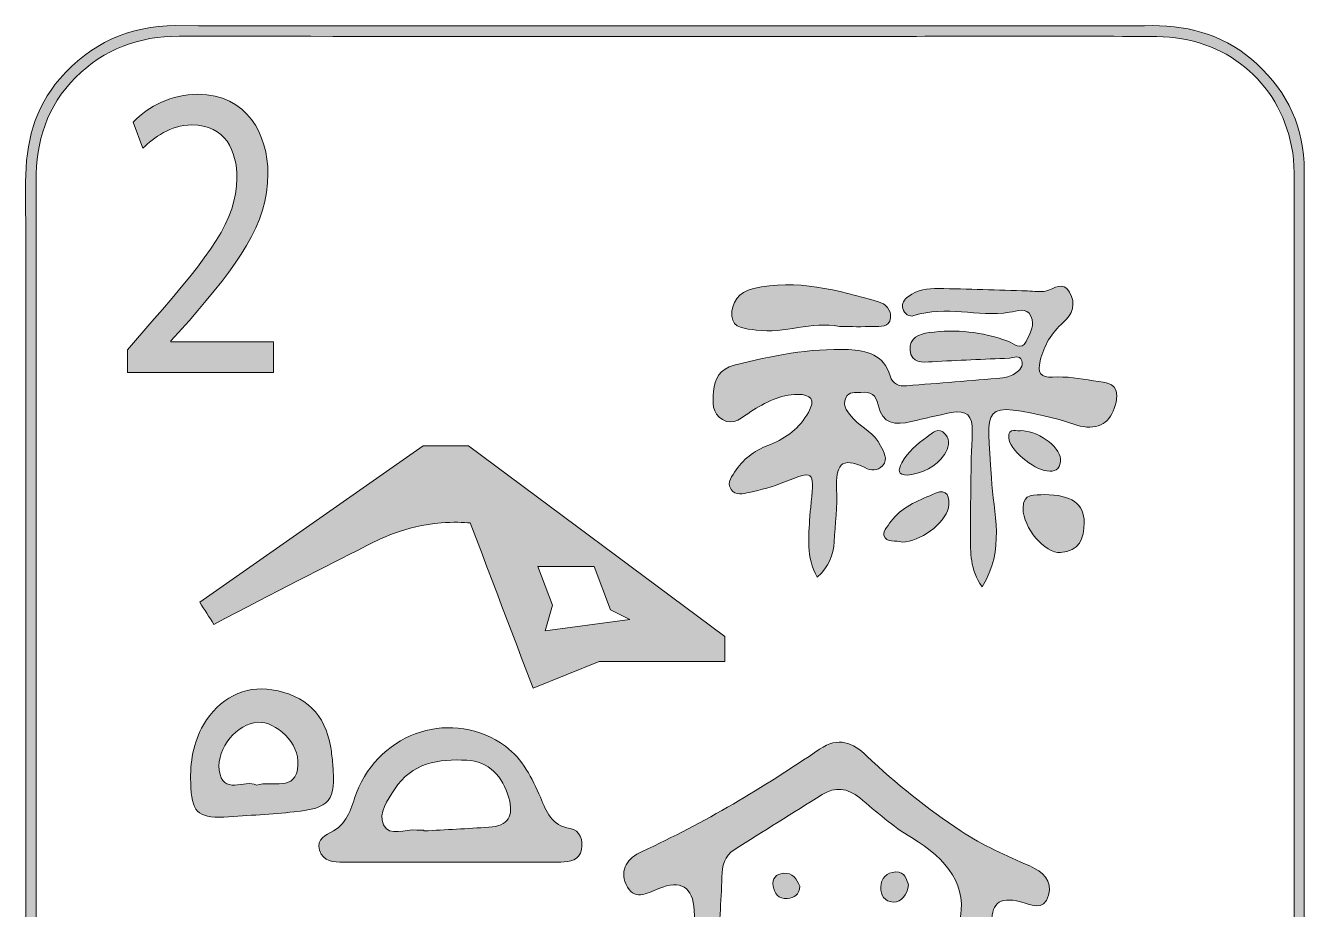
# Model space of a CAD drawing. Extents: x 587 to 898, y -3070 to -2635.
# Drawn here: x 587 to 897.9, y -2850 to -2635 of the extents above; entities that cross this region are included whole.
import ezdxf

# ---------------------------------------------------------------- set-up
doc = ezdxf.new("R2010")
doc.units = 0
doc.header["$MEASUREMENT"] = 0
doc.layers.add('Layer 1', color=7, linetype='Continuous', lineweight=0)

msp = doc.modelspace()

# ---------------------------------------------------------------- hatches: boundary and pattern name
at = {"layer": 'Layer 1', "true_color": 0x000000, "transparency": 33554687}
h = msp.add_hatch(color=18, dxfattribs=at)
h.dxf.hatch_style = 2
edge = h.paths.add_edge_path()
edge.add_spline(control_points=[(895.41, -2851.94), (895.41, -2851.94), (895.36, -2851.94), (895.36, -2851.94), (895.36, -2911.34), (895.36, -2970.74), (895.37, -3030.14), (895.37, -3035.15), (895.08, -3040.1), (893.31, -3044.87), (888.5, -3057.82), (876.08, -3066.27), (861.65, -3066.27), (784.38, -3066.26), (707.11, -3066.25), (629.85, -3066.23), (627.3, -3066.23), (624.75, -3066.3), (622.2, -3066.21), (604.01, -3065.56), (590.33, -3051.93), (589.61, -3033.77), (589.58, -3032.84), (589.59, -3031.91), (589.59, -3030.98), (589.59, -2911.6), (589.61, -2792.23), (589.55, -2672.85), (589.55, -2663.12), (592.17, -2654.58), (599.18, -2647.59), (606.14, -2640.65), (614.54, -2637.58), (624.31, -2637.58), (681.27, -2637.64), (738.24, -2637.61), (795.2, -2637.61), (817.48, -2637.61), (839.75, -2637.52), (862.02, -2637.65), (878.57, -2637.74), (891.67, -2648.55), (894.78, -2664.38), (895.61, -2668.62), (895.4, -2672.93), (895.4, -2677.22), (895.41, -2735.46), (895.41, -2793.7), (895.41, -2851.94)], knot_values=[0, 0, 0, 0, 1, 1, 1, 2, 2, 2, 3, 3, 3, 4, 4, 4, 5, 5, 5, 6, 6, 6, 7, 7, 7, 8, 8, 8, 9, 9, 9, 10, 10, 10, 11, 11, 11, 12, 12, 12, 13, 13, 13, 14, 14, 14, 15, 15, 15, 16, 16, 16, 16], degree=3, periodic=0)
edge = h.paths.add_edge_path()
edge.add_spline(control_points=[(897.84, -2903.79), (897.84, -2825.94), (897.86, -2748.09), (897.85, -2670.25), (897.85, -2659.94), (893.89, -2651.32), (886.35, -2644.33), (879.17, -2637.66), (870.53, -2634.99), (860.88, -2635.01), (840.81, -2635.04), (820.74, -2635.04), (800.67, -2635.04), (741.62, -2635.03), (682.56, -2635.02), (623.51, -2635.01), (612.17, -2635.01), (602.79, -2639.35), (595.36, -2647.91), (589.09, -2655.13), (587.01, -2663.64), (587.02, -2673.03), (587.1, -2732.55), (587.06, -2792.07), (587.06, -2851.58), (587.06, -2901.24), (587.05, -2950.89), (587.07, -3000.55), (587.07, -3012.26), (587.01, -3023.98), (587.24, -3035.69), (587.41, -3043.9), (590.77, -3050.94), (596.28, -3056.99), (604.35, -3065.84), (614.55, -3068.89), (626.3, -3068.87), (699.27, -3068.75), (772.25, -3068.84), (845.22, -3068.78), (853.21, -3068.76), (861.27, -3069.61), (869.19, -3068.14), (886.24, -3064.97), (897.84, -3050.51), (897.85, -3032.57), (897.89, -2989.64), (897.84, -2946.72), (897.84, -2903.79)], knot_values=[0, 0, 0, 0, 1, 1, 1, 2, 2, 2, 3, 3, 3, 4, 4, 4, 5, 5, 5, 6, 6, 6, 7, 7, 7, 8, 8, 8, 9, 9, 9, 10, 10, 10, 11, 11, 11, 12, 12, 12, 13, 13, 13, 14, 14, 14, 15, 15, 15, 16, 16, 16, 16], degree=3, periodic=0)
at = {"layer": 'Layer 1', "true_color": 0x1b2251, "transparency": 33554687}
h = msp.add_hatch(color=179, dxfattribs=at)
h.dxf.hatch_style = 2
edge = h.paths.add_edge_path()
edge.add_spline(control_points=[(622.3, -2711.9), (622.3, -2711.9), (622.3, -2711.7), (622.3, -2711.7), (622.3, -2711.7), (626.75, -2706.78), (626.75, -2706.78), (638.47, -2693.27), (645.92, -2683.34), (645.92, -2671.05), (645.92, -2661.53), (640.87, -2651.7), (628.89, -2651.7), (622.47, -2651.7), (617, -2654.57), (613.15, -2658.46), (613.15, -2658.46), (615.54, -2664.81), (615.54, -2664.81), (618.11, -2662.25), (622.3, -2659.17), (627.35, -2659.17), (635.65, -2659.17), (638.39, -2665.42), (638.39, -2672.18), (638.3, -2682.21), (631.89, -2690.81), (617.68, -2706.99), (617.68, -2706.99), (611.78, -2713.85), (611.78, -2713.85), (611.78, -2713.85), (611.78, -2719.38), (611.78, -2719.38), (611.78, -2719.38), (647.29, -2719.38), (647.29, -2719.38), (647.29, -2719.38), (647.29, -2711.9), (647.29, -2711.9), (647.29, -2711.9), (622.3, -2711.9), (622.3, -2711.9)], knot_values=[0, 0, 0, 0, 1, 1, 1, 2, 2, 2, 3, 3, 3, 4, 4, 4, 5, 5, 5, 6, 6, 6, 7, 7, 7, 8, 8, 8, 9, 9, 9, 10, 10, 10, 11, 11, 11, 12, 12, 12, 13, 13, 13, 14, 14, 14, 14], degree=3, periodic=0)
h = msp.add_hatch(color=179, dxfattribs=at)
h.dxf.hatch_style = 2
edge = h.paths.add_edge_path()
edge.add_spline(control_points=[(819.51, -2771.51), (816.57, -2767.24), (816.72, -2763.11), (816.73, -2759.1), (816.73, -2750.69), (816.75, -2742.26), (817.15, -2733.86), (817.35, -2729.75), (815.72, -2728.44), (812.03, -2729.13), (808.78, -2729.74), (805.56, -2730.59), (802.32, -2731.31), (798.53, -2732.16), (795.19, -2732.05), (794.26, -2727.22), (793.81, -2724.89), (792.36, -2723.89), (790.04, -2724.2), (788.75, -2724.37), (787.14, -2723.89), (786.42, -2725.49), (785.41, -2727.73), (786.99, -2729.19), (788.26, -2730.63), (790.33, -2732.95), (793.54, -2734.13), (794.87, -2737.17), (795.55, -2738.72), (796.85, -2740.36), (795.35, -2742.05), (794.14, -2743.42), (792.45, -2743.24), (791.01, -2742.51), (785.13, -2739.53), (783.96, -2742.25), (784.17, -2747.64), (784.34, -2751.93), (783.86, -2756.24), (783.58, -2760.54), (783.37, -2763.73), (782.35, -2766.59), (779.46, -2769.11), (776.67, -2764.26), (777.41, -2759.27), (777.66, -2754.37), (777.71, -2753.2), (777.9, -2752.03), (778.01, -2750.86), (778.72, -2743.19), (778.64, -2743.19), (771.33, -2746.06), (768.62, -2747.13), (765.76, -2747.9), (762.91, -2748.55), (761.47, -2748.87), (759.56, -2749.31), (758.54, -2747.84), (757.31, -2746.05), (758.82, -2744.47), (759.75, -2743.06), (761.77, -2740.03), (764.69, -2738.14), (768.07, -2736.85), (772.03, -2735.34), (775.17, -2732.82), (777.32, -2729.08), (779.12, -2725.94), (777.84, -2724.7), (774.7, -2724.68), (770.41, -2724.66), (766.86, -2726.68), (763.32, -2728.88), (761.28, -2730.13), (759.18, -2732.43), (756.42, -2730.82), (753.84, -2729.29), (753.99, -2726.59), (754.25, -2723.98), (754.56, -2720.8), (755.77, -2718.5), (759.23, -2717.62), (768.37, -2715.3), (777.55, -2713.41), (787.03, -2713.81), (791.5, -2714.01), (795.69, -2715.08), (797.17, -2720.15), (797.81, -2722.31), (799.25, -2722.75), (801.2, -2722.59), (808.98, -2721.95), (816.77, -2721.37), (824.54, -2720.67), (825.64, -2720.58), (826.83, -2720.12), (827.73, -2719.48), (828.64, -2718.84), (829.64, -2717.82), (829.2, -2716.54), (828.65, -2714.9), (827.24, -2715.84), (826.19, -2715.88), (819.94, -2716.14), (813.68, -2716.4), (807.43, -2716.75), (804.98, -2716.89), (802.33, -2717.18), (802.03, -2713.93), (801.74, -2710.9), (804.35, -2709.98), (806.68, -2709.67), (813.18, -2708.8), (819.55, -2709.47), (825.76, -2711.72), (827.2, -2712.24), (829.03, -2714.27), (830.25, -2711.79), (831.15, -2709.95), (832.47, -2707.76), (831.42, -2705.67), (830.28, -2703.4), (828.07, -2704.44), (826.18, -2704.73), (818.48, -2705.88), (810.64, -2702.98), (802.96, -2705.54), (801.85, -2705.91), (800.6, -2705.14), (800.24, -2703.84), (799.87, -2702.54), (800.66, -2701.63), (801.63, -2700.87), (803.78, -2699.21), (806.33, -2698.9), (808.88, -2698.94), (816.11, -2699.06), (823.35, -2699.33), (830.59, -2699.53), (832.14, -2699.57), (833.77, -2699.91), (835.21, -2699.52), (837.19, -2699), (839.16, -2697.01), (840.8, -2699.8), (842.43, -2702.6), (841.53, -2705.26), (839.28, -2707.19), (836.32, -2709.73), (834.6, -2712.79), (833.65, -2716.53), (832.9, -2719.46), (833.8, -2720.67), (836.68, -2720.48), (840.04, -2720.27), (843.29, -2720.88), (846.58, -2721.36), (849.84, -2721.84), (853.14, -2721.78), (852.09, -2726.61), (851.16, -2730.9), (848.62, -2733.17), (844.16, -2732.54), (842.06, -2732.24), (840.06, -2731.23), (837.98, -2730.73), (818.44, -2726.11), (820.81, -2727.19), (821.8, -2744.96), (822.28, -2753.54), (825.28, -2762.43), (819.51, -2771.51)], knot_values=[0, 0, 0, 0, 1, 1, 1, 2, 2, 2, 3, 3, 3, 4, 4, 4, 5, 5, 5, 6, 6, 6, 7, 7, 7, 8, 8, 8, 9, 9, 9, 10, 10, 10, 11, 11, 11, 12, 12, 12, 13, 13, 13, 14, 14, 14, 15, 15, 15, 16, 16, 16, 17, 17, 17, 18, 18, 18, 19, 19, 19, 20, 20, 20, 21, 21, 21, 22, 22, 22, 23, 23, 23, 24, 24, 24, 25, 25, 25, 26, 26, 26, 27, 27, 27, 28, 28, 28, 29, 29, 29, 30, 30, 30, 31, 31, 31, 32, 32, 32, 33, 33, 33, 34, 34, 34, 35, 35, 35, 36, 36, 36, 37, 37, 37, 38, 38, 38, 39, 39, 39, 40, 40, 40, 41, 41, 41, 42, 42, 42, 43, 43, 43, 44, 44, 44, 45, 45, 45, 46, 46, 46, 47, 47, 47, 48, 48, 48, 49, 49, 49, 50, 50, 50, 51, 51, 51, 52, 52, 52, 53, 53, 53, 54, 54, 54, 55, 55, 55, 56, 56, 56, 57, 57, 57, 57], degree=3, periodic=0)
h = msp.add_hatch(color=179, dxfattribs=at)
h.dxf.hatch_style = 2
edge = h.paths.add_edge_path()
edge.add_spline(control_points=[(784.85, -2708.19), (778.11, -2706.76), (771.5, -2710.04), (764.65, -2709.04), (762.13, -2708.67), (758.9, -2708.75), (758.71, -2705.65), (758.51, -2702.45), (760.29, -2699.76), (763.97, -2698.92), (774.47, -2696.53), (784.4, -2699.37), (794.32, -2702.16), (796.05, -2702.65), (797.49, -2704.09), (797.27, -2706.06), (797, -2708.51), (794.76, -2708.08), (793.13, -2708.16), (790.41, -2708.28), (787.68, -2708.19), (784.85, -2708.19)], knot_values=[0, 0, 0, 0, 1, 1, 1, 2, 2, 2, 3, 3, 3, 4, 4, 4, 5, 5, 5, 6, 6, 6, 7, 7, 7, 7], degree=3, periodic=0)
h = msp.add_hatch(color=179, dxfattribs=at)
h.dxf.hatch_style = 2
edge = h.paths.add_edge_path()
edge.add_spline(control_points=[(801.5, -2744.33), (798.84, -2744.37), (799.14, -2743.03), (800.04, -2741.36), (801.48, -2738.7), (803.72, -2736.83), (806.1, -2735.09), (807.49, -2734.08), (808.93, -2732.45), (810.6, -2734.41), (811.93, -2735.96), (811.36, -2737.79), (810.36, -2739.32), (808.29, -2742.5), (805.05, -2743.75), (801.5, -2744.33)], knot_values=[0, 0, 0, 0, 1, 1, 1, 2, 2, 2, 3, 3, 3, 4, 4, 4, 5, 5, 5, 5], degree=3, periodic=0)
h = msp.add_hatch(color=179, dxfattribs=at)
h.dxf.hatch_style = 2
edge = h.paths.add_edge_path()
edge.add_spline(control_points=[(829.22, -2733.49), (833.97, -2733.89), (838.94, -2737.95), (838.59, -2741.02), (838.36, -2743.05), (837.16, -2743.52), (835.31, -2743.32), (831.95, -2742.96), (826.07, -2737.97), (826, -2735.26), (825.92, -2732.46), (828.11, -2733.84), (829.22, -2733.49)], knot_values=[0, 0, 0, 0, 1, 1, 1, 2, 2, 2, 3, 3, 3, 4, 4, 4, 4], degree=3, periodic=0)
at = {"layer": 'Layer 1', "true_color": 0xe2a025, "transparency": 33554687}
h = msp.add_hatch(color=42, dxfattribs=at)
h.dxf.hatch_style = 2
edge = h.paths.add_edge_path()
edge.add_spline(control_points=[(713.31, -2782.17), (713.31, -2782.17), (715.07, -2775.92), (715.07, -2775.92), (715.07, -2775.92), (711.55, -2766.52), (711.55, -2766.52), (711.55, -2766.52), (725.19, -2766.52), (725.19, -2766.52), (725.19, -2766.52), (729.17, -2777.09), (729.17, -2777.09), (729.17, -2777.09), (733.87, -2779.44), (733.87, -2779.44), (733.87, -2779.44), (713.31, -2782.17), (713.31, -2782.17)], knot_values=[0, 0, 0, 0, 1, 1, 1, 2, 2, 2, 3, 3, 3, 4, 4, 4, 5, 5, 5, 6, 6, 6, 6], degree=3, periodic=0)
edge = h.paths.add_edge_path()
edge.add_spline(control_points=[(694.67, -2737.18), (694.67, -2737.18), (683.65, -2737.18), (683.65, -2737.18), (683.65, -2737.18), (629.33, -2775.25), (629.33, -2775.25), (630.49, -2777.04), (631.65, -2778.83), (632.81, -2780.62), (647.8, -2772.7), (660.2, -2766.47), (669.24, -2761.82), (672.9, -2759.94), (679.22, -2756.66), (688.04, -2755.94), (691, -2755.7), (693.46, -2755.81), (695.1, -2755.94), (700.19, -2769.35), (705.29, -2782.76), (710.39, -2796.18), (710.39, -2796.18), (726.48, -2789.68), (726.48, -2789.68), (726.48, -2789.68), (757.01, -2789.68), (757.01, -2789.68), (757.01, -2789.68), (757.01, -2783.59), (757.01, -2783.59), (757.01, -2783.59), (694.67, -2737.18), (694.67, -2737.18)], knot_values=[0, 0, 0, 0, 1, 1, 1, 2, 2, 2, 3, 3, 3, 4, 4, 4, 5, 5, 5, 6, 6, 6, 7, 7, 7, 8, 8, 8, 9, 9, 9, 10, 10, 10, 11, 11, 11, 11], degree=3, periodic=0)
at = {"layer": 'Layer 1', "true_color": 0x1b2251, "transparency": 33554687}
h = msp.add_hatch(color=179, dxfattribs=at)
h.dxf.hatch_style = 2
edge = h.paths.add_edge_path()
edge.add_spline(control_points=[(800.11, -2760.6), (798.66, -2760.04), (796.18, -2760.97), (795.67, -2758.98), (795.4, -2757.92), (796.89, -2756.26), (797.83, -2755.06), (800.48, -2751.71), (804.56, -2750.41), (808.18, -2748.7), (810.97, -2747.38), (811.89, -2749.78), (811.33, -2752.28), (810.46, -2756.15), (804.38, -2760.6), (800.11, -2760.6)], knot_values=[0, 0, 0, 0, 1, 1, 1, 2, 2, 2, 3, 3, 3, 4, 4, 4, 5, 5, 5, 5], degree=3, periodic=0)
h = msp.add_hatch(color=179, dxfattribs=at)
h.dxf.hatch_style = 2
edge = h.paths.add_edge_path()
edge.add_spline(control_points=[(834.61, -2749.06), (841.31, -2749.11), (844.34, -2751.29), (844.36, -2755.88), (844.38, -2759.83), (843.08, -2762.86), (838.63, -2763.15), (834.76, -2763.4), (829.52, -2757.1), (829.48, -2752.48), (829.44, -2748.4), (832.5, -2749.3), (834.61, -2749.06)], knot_values=[0, 0, 0, 0, 1, 1, 1, 2, 2, 2, 3, 3, 3, 4, 4, 4, 4], degree=3, periodic=0)
at = {"layer": 'Layer 1', "true_color": 0x831618, "transparency": 33554687}
h = msp.add_hatch(color=246, dxfattribs=at)
h.dxf.hatch_style = 2
edge = h.paths.add_edge_path()
edge.add_spline(control_points=[(643.17, -2819.72), (646.93, -2818.53), (652.81, -2821.6), (653.23, -2814.82), (653.56, -2809.54), (647.98, -2804.18), (643.39, -2804.44), (638.58, -2804.7), (633.42, -2810.66), (634.08, -2816.07), (634.86, -2822.43), (640.29, -2818.17), (643.17, -2819.72)], knot_values=[0, 0, 0, 0, 1, 1, 1, 2, 2, 2, 3, 3, 3, 4, 4, 4, 4], degree=3, periodic=0)
edge = h.paths.add_edge_path()
edge.add_spline(control_points=[(635.18, -2827.52), (628.79, -2827.62), (627.33, -2826.29), (627.14, -2819.14), (627.02, -2814.2), (627.72, -2809.4), (630.26, -2805.02), (633.96, -2798.67), (640.3, -2795.42), (646.87, -2796.51), (655.16, -2797.89), (659.78, -2802.41), (661.18, -2810.54), (661.41, -2811.89), (661.58, -2813.25), (661.7, -2814.61), (662.47, -2823.49), (661.02, -2825.36), (652.29, -2826.24), (646.85, -2826.79), (641.39, -2827.07), (635.18, -2827.52)], knot_values=[0, 0, 0, 0, 1, 1, 1, 2, 2, 2, 3, 3, 3, 4, 4, 4, 5, 5, 5, 6, 6, 6, 7, 7, 7, 7], degree=3, periodic=0)
h = msp.add_hatch(color=246, dxfattribs=at)
h.dxf.hatch_style = 2
edge = h.paths.add_edge_path()
edge.add_spline(control_points=[(683.85, -2830.67), (683.85, -2830.73), (683.85, -2830.8), (683.86, -2830.86), (689.12, -2830.57), (694.39, -2830.3), (699.65, -2829.97), (704.31, -2829.68), (705.75, -2827.17), (704.5, -2822.8), (703, -2817.58), (699.62, -2813.97), (694.26, -2813.67), (687.52, -2813.29), (680.8, -2814.27), (676.71, -2820.75), (675.07, -2823.34), (672.63, -2826.48), (674, -2829.35), (675.5, -2832.46), (679.32, -2830.28), (682.09, -2830.66), (682.66, -2830.74), (683.26, -2830.67), (683.85, -2830.67)], knot_values=[0, 0, 0, 0, 1, 1, 1, 2, 2, 2, 3, 3, 3, 4, 4, 4, 5, 5, 5, 6, 6, 6, 7, 7, 7, 8, 8, 8, 8], degree=3, periodic=0)
edge = h.paths.add_edge_path()
edge.add_spline(control_points=[(690.13, -2838.44), (681.52, -2838.45), (672.91, -2838.46), (664.31, -2838.45), (661.9, -2838.44), (659.37, -2838.36), (658.48, -2835.58), (657.57, -2832.74), (660.05, -2831.92), (661.85, -2830.88), (665.45, -2828.81), (666.15, -2825.05), (667.47, -2821.6), (673.21, -2806.6), (691.1, -2800.98), (703.65, -2810.27), (707.89, -2813.4), (710.14, -2817.99), (712.15, -2822.69), (713.62, -2826.12), (714.85, -2829.54), (719.38, -2830.31), (721.81, -2830.72), (722.63, -2833.14), (722.15, -2835.42), (721.6, -2838), (719.39, -2838.44), (717.09, -2838.44), (708.1, -2838.44), (699.12, -2838.44), (690.13, -2838.44)], knot_values=[0, 0, 0, 0, 1, 1, 1, 2, 2, 2, 3, 3, 3, 4, 4, 4, 5, 5, 5, 6, 6, 6, 7, 7, 7, 8, 8, 8, 9, 9, 9, 10, 10, 10, 10], degree=3, periodic=0)
at = {"layer": 'Layer 1', "true_color": 0x0f592d, "transparency": 33554687}
h = msp.add_hatch(color=118, dxfattribs=at)
h.dxf.hatch_style = 2
edge = h.paths.add_edge_path()
edge.add_spline(control_points=[(813.89, -2853.45), (816.37, -2844.35), (811.1, -2837.72), (802.36, -2832.49), (797.86, -2829.79), (793.87, -2826.21), (789.8, -2822.84), (786.83, -2820.38), (783.83, -2820.07), (780.64, -2822.04), (773.49, -2826.47), (766.38, -2830.96), (759.27, -2835.45), (756.85, -2836.97), (756.35, -2839.31), (756.28, -2842.04), (756.1, -2848.08), (755.61, -2854.12), (755.34, -2860.16), (755.23, -2862.49), (754.91, -2864.77), (752.01, -2864.66), (749.2, -2864.55), (749.59, -2862.14), (749.59, -2860.2), (749.59, -2856.88), (749.71, -2853.54), (749.55, -2850.22), (749.27, -2844.49), (746.24, -2842.61), (740.96, -2844.89), (737.98, -2846.17), (734.74, -2847.94), (732.97, -2843.86), (731.4, -2840.26), (733.36, -2837.47), (736.86, -2835.86), (752.03, -2828.9), (766.28, -2820.35), (780.04, -2810.98), (784.58, -2807.88), (788.08, -2809.35), (791.51, -2812.64), (798.59, -2819.42), (806.22, -2825.47), (814.41, -2830.91), (819.69, -2834.41), (825.4, -2836.88), (831.12, -2839.39), (834.38, -2840.83), (836.64, -2842.9), (835.67, -2846.52), (834.57, -2850.61), (831.15, -2848.72), (828.84, -2848.11), (823.45, -2846.69), (821.63, -2848.77), (821.89, -2853.94), (822.05, -2857.06), (821.86, -2860.2), (821.72, -2863.33), (821.62, -2865.7), (821.51, -2868.49), (818.27, -2868.37), (815.47, -2868.26), (813.65, -2866.61), (813.85, -2863.34), (814.02, -2860.61), (813.89, -2857.86), (813.89, -2853.45)], knot_values=[0, 0, 0, 0, 1, 1, 1, 2, 2, 2, 3, 3, 3, 4, 4, 4, 5, 5, 5, 6, 6, 6, 7, 7, 7, 8, 8, 8, 9, 9, 9, 10, 10, 10, 11, 11, 11, 12, 12, 12, 13, 13, 13, 14, 14, 14, 15, 15, 15, 16, 16, 16, 17, 17, 17, 18, 18, 18, 19, 19, 19, 20, 20, 20, 21, 21, 21, 22, 22, 22, 23, 23, 23, 23], degree=3, periodic=0)
h = msp.add_hatch(color=118, dxfattribs=at)
h.dxf.hatch_style = 2
edge = h.paths.add_edge_path()
edge.add_spline(control_points=[(775.2, -2844.3), (775.13, -2846.48), (773.84, -2847.11), (772.19, -2847.28), (770.01, -2847.5), (769.07, -2846.12), (768.73, -2844.29), (768.39, -2842.42), (769.49, -2841.31), (771.22, -2841.17), (773.52, -2840.97), (774.52, -2842.62), (775.2, -2844.3)], knot_values=[0, 0, 0, 0, 1, 1, 1, 2, 2, 2, 3, 3, 3, 4, 4, 4, 4], degree=3, periodic=0)
h = msp.add_hatch(color=118, dxfattribs=at)
h.dxf.hatch_style = 2
edge = h.paths.add_edge_path()
edge.add_spline(control_points=[(801.65, -2844.01), (801.2, -2846.46), (800.19, -2848.18), (797.9, -2848.15), (795.81, -2848.12), (794.86, -2846.42), (794.89, -2844.56), (794.92, -2842.35), (796.32, -2840.95), (798.55, -2840.85), (800.88, -2840.75), (801.13, -2842.71), (801.65, -2844.01)], knot_values=[0, 0, 0, 0, 1, 1, 1, 2, 2, 2, 3, 3, 3, 4, 4, 4, 4], degree=3, periodic=0)

# ---------------------------------------------------------------- linework, layer by layer
at = {"layer": 'Layer 1'}
for points, knots in [([(897.84, -2903.79), (897.84, -2825.94), (897.86, -2748.09), (897.85, -2670.25), (897.85, -2659.94), (893.89, -2651.32), (886.35, -2644.33), (879.17, -2637.66), (870.53, -2634.99), (860.88, -2635.01), (840.81, -2635.04), (820.74, -2635.04), (800.67, -2635.04), (741.62, -2635.03), (682.56, -2635.02), (623.51, -2635.01), (612.17, -2635.01), (602.79, -2639.35), (595.36, -2647.91), (589.09, -2655.13), (587.01, -2663.64), (587.02, -2673.03), (587.1, -2732.55), (587.06, -2792.07), (587.06, -2851.58), (587.06, -2901.24), (587.05, -2950.89), (587.07, -3000.55), (587.07, -3012.26), (587.01, -3023.98), (587.24, -3035.69), (587.41, -3043.9), (590.77, -3050.94), (596.28, -3056.99), (604.35, -3065.84), (614.55, -3068.89), (626.3, -3068.87), (699.27, -3068.75), (772.25, -3068.84), (845.22, -3068.78), (853.21, -3068.76), (861.27, -3069.61), (869.19, -3068.14), (886.24, -3064.97), (897.84, -3050.51), (897.85, -3032.57), (897.89, -2989.64), (897.84, -2946.72), (897.84, -2903.79)], [0, 0, 0, 0, 1, 1, 1, 2, 2, 2, 3, 3, 3, 4, 4, 4, 5, 5, 5, 6, 6, 6, 7, 7, 7, 8, 8, 8, 9, 9, 9, 10, 10, 10, 11, 11, 11, 12, 12, 12, 13, 13, 13, 14, 14, 14, 15, 15, 15, 16, 16, 16, 16]), ([(895.41, -2851.94), (895.41, -2851.94), (895.36, -2851.94), (895.36, -2851.94), (895.36, -2911.34), (895.36, -2970.74), (895.37, -3030.14), (895.37, -3035.15), (895.08, -3040.1), (893.31, -3044.87), (888.5, -3057.82), (876.08, -3066.27), (861.65, -3066.27), (784.38, -3066.26), (707.11, -3066.25), (629.85, -3066.23), (627.3, -3066.23), (624.75, -3066.3), (622.2, -3066.21), (604.01, -3065.56), (590.33, -3051.93), (589.61, -3033.77), (589.58, -3032.84), (589.59, -3031.91), (589.59, -3030.98), (589.59, -2911.6), (589.61, -2792.23), (589.55, -2672.85), (589.55, -2663.12), (592.17, -2654.58), (599.18, -2647.59), (606.14, -2640.65), (614.54, -2637.58), (624.31, -2637.58), (681.27, -2637.64), (738.24, -2637.61), (795.2, -2637.61), (817.48, -2637.61), (839.75, -2637.52), (862.02, -2637.65), (878.57, -2637.74), (891.67, -2648.55), (894.78, -2664.38), (895.61, -2668.62), (895.4, -2672.93), (895.4, -2677.22), (895.41, -2735.46), (895.41, -2793.7), (895.41, -2851.94)], [0, 0, 0, 0, 1, 1, 1, 2, 2, 2, 3, 3, 3, 4, 4, 4, 5, 5, 5, 6, 6, 6, 7, 7, 7, 8, 8, 8, 9, 9, 9, 10, 10, 10, 11, 11, 11, 12, 12, 12, 13, 13, 13, 14, 14, 14, 15, 15, 15, 16, 16, 16, 16]), ([(895.41, -2851.94), (895.41, -2851.94), (895.36, -2851.94), (895.36, -2851.94), (895.36, -2911.34), (895.36, -2970.74), (895.37, -3030.14), (895.37, -3035.15), (895.08, -3040.1), (893.31, -3044.87), (888.5, -3057.82), (876.08, -3066.27), (861.65, -3066.27), (784.38, -3066.26), (707.11, -3066.25), (629.85, -3066.23), (627.3, -3066.23), (624.75, -3066.3), (622.2, -3066.21), (604.01, -3065.56), (590.33, -3051.93), (589.61, -3033.77), (589.58, -3032.84), (589.59, -3031.91), (589.59, -3030.98), (589.59, -2911.6), (589.61, -2792.23), (589.55, -2672.85), (589.55, -2663.12), (592.17, -2654.58), (599.18, -2647.59), (606.14, -2640.65), (614.54, -2637.58), (624.31, -2637.58), (681.27, -2637.64), (738.24, -2637.61), (795.2, -2637.61), (817.48, -2637.61), (839.75, -2637.52), (862.02, -2637.65), (878.57, -2637.74), (891.67, -2648.55), (894.78, -2664.38), (895.61, -2668.62), (895.4, -2672.93), (895.4, -2677.22), (895.41, -2735.46), (895.41, -2793.7), (895.41, -2851.94)], [0, 0, 0, 0, 1, 1, 1, 2, 2, 2, 3, 3, 3, 4, 4, 4, 5, 5, 5, 6, 6, 6, 7, 7, 7, 8, 8, 8, 9, 9, 9, 10, 10, 10, 11, 11, 11, 12, 12, 12, 13, 13, 13, 14, 14, 14, 15, 15, 15, 16, 16, 16, 16]), ([(622.3, -2711.9), (622.3, -2711.9), (622.3, -2711.7), (622.3, -2711.7), (622.3, -2711.7), (626.75, -2706.78), (626.75, -2706.78), (638.47, -2693.27), (645.92, -2683.34), (645.92, -2671.05), (645.92, -2661.53), (640.87, -2651.7), (628.89, -2651.7), (622.47, -2651.7), (617, -2654.57), (613.15, -2658.46), (613.15, -2658.46), (615.54, -2664.81), (615.54, -2664.81), (618.11, -2662.25), (622.3, -2659.17), (627.35, -2659.17), (635.65, -2659.17), (638.39, -2665.42), (638.39, -2672.18), (638.3, -2682.21), (631.89, -2690.81), (617.68, -2706.99), (617.68, -2706.99), (611.78, -2713.85), (611.78, -2713.85), (611.78, -2713.85), (611.78, -2719.38), (611.78, -2719.38), (611.78, -2719.38), (647.29, -2719.38), (647.29, -2719.38), (647.29, -2719.38), (647.29, -2711.9), (647.29, -2711.9), (647.29, -2711.9), (622.3, -2711.9), (622.3, -2711.9)], [0, 0, 0, 0, 1, 1, 1, 2, 2, 2, 3, 3, 3, 4, 4, 4, 5, 5, 5, 6, 6, 6, 7, 7, 7, 8, 8, 8, 9, 9, 9, 10, 10, 10, 11, 11, 11, 12, 12, 12, 13, 13, 13, 14, 14, 14, 14]), ([(819.51, -2771.51), (816.57, -2767.24), (816.72, -2763.11), (816.73, -2759.1), (816.73, -2750.69), (816.75, -2742.26), (817.15, -2733.86), (817.35, -2729.75), (815.72, -2728.44), (812.03, -2729.13), (808.78, -2729.74), (805.56, -2730.59), (802.32, -2731.31), (798.53, -2732.16), (795.19, -2732.05), (794.26, -2727.22), (793.81, -2724.89), (792.36, -2723.89), (790.04, -2724.2), (788.75, -2724.37), (787.14, -2723.89), (786.42, -2725.49), (785.41, -2727.73), (786.99, -2729.19), (788.26, -2730.63), (790.33, -2732.95), (793.54, -2734.13), (794.87, -2737.17), (795.55, -2738.72), (796.85, -2740.36), (795.35, -2742.05), (794.14, -2743.42), (792.45, -2743.24), (791.01, -2742.51), (785.13, -2739.53), (783.96, -2742.25), (784.17, -2747.64), (784.34, -2751.93), (783.86, -2756.24), (783.58, -2760.54), (783.37, -2763.73), (782.35, -2766.59), (779.46, -2769.11), (776.67, -2764.26), (777.41, -2759.27), (777.66, -2754.37), (777.71, -2753.2), (777.9, -2752.03), (778.01, -2750.86), (778.72, -2743.19), (778.64, -2743.19), (771.33, -2746.06), (768.62, -2747.13), (765.76, -2747.9), (762.91, -2748.55), (761.47, -2748.87), (759.56, -2749.31), (758.54, -2747.84), (757.31, -2746.05), (758.82, -2744.47), (759.75, -2743.06), (761.77, -2740.03), (764.69, -2738.14), (768.07, -2736.85), (772.03, -2735.34), (775.17, -2732.82), (777.32, -2729.08), (779.12, -2725.94), (777.84, -2724.7), (774.7, -2724.68), (770.41, -2724.66), (766.86, -2726.68), (763.32, -2728.88), (761.28, -2730.13), (759.18, -2732.43), (756.42, -2730.82), (753.84, -2729.29), (753.99, -2726.59), (754.25, -2723.98), (754.56, -2720.8), (755.77, -2718.5), (759.23, -2717.62), (768.37, -2715.3), (777.55, -2713.41), (787.03, -2713.81), (791.5, -2714.01), (795.69, -2715.08), (797.17, -2720.15), (797.81, -2722.31), (799.25, -2722.75), (801.2, -2722.59), (808.98, -2721.95), (816.77, -2721.37), (824.54, -2720.67), (825.64, -2720.58), (826.83, -2720.12), (827.73, -2719.48), (828.64, -2718.84), (829.64, -2717.82), (829.2, -2716.54), (828.65, -2714.9), (827.24, -2715.84), (826.19, -2715.88), (819.94, -2716.14), (813.68, -2716.4), (807.43, -2716.75), (804.98, -2716.89), (802.33, -2717.18), (802.03, -2713.93), (801.74, -2710.9), (804.35, -2709.98), (806.68, -2709.67), (813.18, -2708.8), (819.55, -2709.47), (825.76, -2711.72), (827.2, -2712.24), (829.03, -2714.27), (830.25, -2711.79), (831.15, -2709.95), (832.47, -2707.76), (831.42, -2705.67), (830.28, -2703.4), (828.07, -2704.44), (826.18, -2704.73), (818.48, -2705.88), (810.64, -2702.98), (802.96, -2705.54), (801.85, -2705.91), (800.6, -2705.14), (800.24, -2703.84), (799.87, -2702.54), (800.66, -2701.63), (801.63, -2700.87), (803.78, -2699.21), (806.33, -2698.9), (808.88, -2698.94), (816.11, -2699.06), (823.35, -2699.33), (830.59, -2699.53), (832.14, -2699.57), (833.77, -2699.91), (835.21, -2699.52), (837.19, -2699), (839.16, -2697.01), (840.8, -2699.8), (842.43, -2702.6), (841.53, -2705.26), (839.28, -2707.19), (836.32, -2709.73), (834.6, -2712.79), (833.65, -2716.53), (832.9, -2719.46), (833.8, -2720.67), (836.68, -2720.48), (840.04, -2720.27), (843.29, -2720.88), (846.58, -2721.36), (849.84, -2721.84), (853.14, -2721.78), (852.09, -2726.61), (851.16, -2730.9), (848.62, -2733.17), (844.16, -2732.54), (842.06, -2732.24), (840.06, -2731.23), (837.98, -2730.73), (818.44, -2726.11), (820.81, -2727.19), (821.8, -2744.96), (822.28, -2753.54), (825.28, -2762.43), (819.51, -2771.51)], [0, 0, 0, 0, 1, 1, 1, 2, 2, 2, 3, 3, 3, 4, 4, 4, 5, 5, 5, 6, 6, 6, 7, 7, 7, 8, 8, 8, 9, 9, 9, 10, 10, 10, 11, 11, 11, 12, 12, 12, 13, 13, 13, 14, 14, 14, 15, 15, 15, 16, 16, 16, 17, 17, 17, 18, 18, 18, 19, 19, 19, 20, 20, 20, 21, 21, 21, 22, 22, 22, 23, 23, 23, 24, 24, 24, 25, 25, 25, 26, 26, 26, 27, 27, 27, 28, 28, 28, 29, 29, 29, 30, 30, 30, 31, 31, 31, 32, 32, 32, 33, 33, 33, 34, 34, 34, 35, 35, 35, 36, 36, 36, 37, 37, 37, 38, 38, 38, 39, 39, 39, 40, 40, 40, 41, 41, 41, 42, 42, 42, 43, 43, 43, 44, 44, 44, 45, 45, 45, 46, 46, 46, 47, 47, 47, 48, 48, 48, 49, 49, 49, 50, 50, 50, 51, 51, 51, 52, 52, 52, 53, 53, 53, 54, 54, 54, 55, 55, 55, 56, 56, 56, 57, 57, 57, 57]), ([(784.85, -2708.19), (778.11, -2706.76), (771.5, -2710.04), (764.65, -2709.04), (762.13, -2708.67), (758.9, -2708.75), (758.71, -2705.65), (758.51, -2702.45), (760.29, -2699.76), (763.97, -2698.92), (774.47, -2696.53), (784.4, -2699.37), (794.32, -2702.16), (796.05, -2702.65), (797.49, -2704.09), (797.27, -2706.06), (797, -2708.51), (794.76, -2708.08), (793.13, -2708.16), (790.41, -2708.28), (787.68, -2708.19), (784.85, -2708.19)], [0, 0, 0, 0, 1, 1, 1, 2, 2, 2, 3, 3, 3, 4, 4, 4, 5, 5, 5, 6, 6, 6, 7, 7, 7, 7]), ([(801.5, -2744.33), (798.84, -2744.37), (799.14, -2743.03), (800.04, -2741.36), (801.48, -2738.7), (803.72, -2736.83), (806.1, -2735.09), (807.49, -2734.08), (808.93, -2732.45), (810.6, -2734.41), (811.93, -2735.96), (811.36, -2737.79), (810.36, -2739.32), (808.29, -2742.5), (805.05, -2743.75), (801.5, -2744.33)], [0, 0, 0, 0, 1, 1, 1, 2, 2, 2, 3, 3, 3, 4, 4, 4, 5, 5, 5, 5]), ([(829.22, -2733.49), (833.97, -2733.89), (838.94, -2737.95), (838.59, -2741.02), (838.36, -2743.05), (837.16, -2743.52), (835.31, -2743.32), (831.95, -2742.96), (826.07, -2737.97), (826, -2735.26), (825.92, -2732.46), (828.11, -2733.84), (829.22, -2733.49)], [0, 0, 0, 0, 1, 1, 1, 2, 2, 2, 3, 3, 3, 4, 4, 4, 4]), ([(694.67, -2737.18), (694.67, -2737.18), (683.65, -2737.18), (683.65, -2737.18), (683.65, -2737.18), (629.33, -2775.25), (629.33, -2775.25), (630.49, -2777.04), (631.65, -2778.83), (632.81, -2780.62), (647.8, -2772.7), (660.2, -2766.47), (669.24, -2761.82), (672.9, -2759.94), (679.22, -2756.66), (688.04, -2755.94), (691, -2755.7), (693.46, -2755.81), (695.1, -2755.94), (700.19, -2769.35), (705.29, -2782.76), (710.39, -2796.18), (710.39, -2796.18), (726.48, -2789.68), (726.48, -2789.68), (726.48, -2789.68), (757.01, -2789.68), (757.01, -2789.68), (757.01, -2789.68), (757.01, -2783.59), (757.01, -2783.59), (757.01, -2783.59), (694.67, -2737.18), (694.67, -2737.18)], [0, 0, 0, 0, 1, 1, 1, 2, 2, 2, 3, 3, 3, 4, 4, 4, 5, 5, 5, 6, 6, 6, 7, 7, 7, 8, 8, 8, 9, 9, 9, 10, 10, 10, 11, 11, 11, 11]), ([(800.11, -2760.6), (798.66, -2760.04), (796.18, -2760.97), (795.67, -2758.98), (795.4, -2757.92), (796.89, -2756.26), (797.83, -2755.06), (800.48, -2751.71), (804.56, -2750.41), (808.18, -2748.7), (810.97, -2747.38), (811.89, -2749.78), (811.33, -2752.28), (810.46, -2756.15), (804.38, -2760.6), (800.11, -2760.6)], [0, 0, 0, 0, 1, 1, 1, 2, 2, 2, 3, 3, 3, 4, 4, 4, 5, 5, 5, 5]), ([(834.61, -2749.06), (841.31, -2749.11), (844.34, -2751.29), (844.36, -2755.88), (844.38, -2759.83), (843.08, -2762.86), (838.63, -2763.15), (834.76, -2763.4), (829.52, -2757.1), (829.48, -2752.48), (829.44, -2748.4), (832.5, -2749.3), (834.61, -2749.06)], [0, 0, 0, 0, 1, 1, 1, 2, 2, 2, 3, 3, 3, 4, 4, 4, 4]), ([(713.31, -2782.17), (713.31, -2782.17), (715.07, -2775.92), (715.07, -2775.92), (715.07, -2775.92), (711.55, -2766.52), (711.55, -2766.52), (711.55, -2766.52), (725.19, -2766.52), (725.19, -2766.52), (725.19, -2766.52), (729.17, -2777.09), (729.17, -2777.09), (729.17, -2777.09), (733.87, -2779.44), (733.87, -2779.44), (733.87, -2779.44), (713.31, -2782.17), (713.31, -2782.17)], [0, 0, 0, 0, 1, 1, 1, 2, 2, 2, 3, 3, 3, 4, 4, 4, 5, 5, 5, 6, 6, 6, 6]), ([(635.18, -2827.52), (628.79, -2827.62), (627.33, -2826.29), (627.14, -2819.14), (627.02, -2814.2), (627.72, -2809.4), (630.26, -2805.02), (633.96, -2798.67), (640.3, -2795.42), (646.87, -2796.51), (655.16, -2797.89), (659.78, -2802.41), (661.18, -2810.54), (661.41, -2811.89), (661.58, -2813.25), (661.7, -2814.61), (662.47, -2823.49), (661.02, -2825.36), (652.29, -2826.24), (646.85, -2826.79), (641.39, -2827.07), (635.18, -2827.52)], [0, 0, 0, 0, 1, 1, 1, 2, 2, 2, 3, 3, 3, 4, 4, 4, 5, 5, 5, 6, 6, 6, 7, 7, 7, 7]), ([(690.13, -2838.44), (681.52, -2838.45), (672.91, -2838.46), (664.31, -2838.45), (661.9, -2838.44), (659.37, -2838.36), (658.48, -2835.58), (657.57, -2832.74), (660.05, -2831.92), (661.85, -2830.88), (665.45, -2828.81), (666.15, -2825.05), (667.47, -2821.6), (673.21, -2806.6), (691.1, -2800.98), (703.65, -2810.27), (707.89, -2813.4), (710.14, -2817.99), (712.15, -2822.69), (713.62, -2826.12), (714.85, -2829.54), (719.38, -2830.31), (721.81, -2830.72), (722.63, -2833.14), (722.15, -2835.42), (721.6, -2838), (719.39, -2838.44), (717.09, -2838.44), (708.1, -2838.44), (699.12, -2838.44), (690.13, -2838.44)], [0, 0, 0, 0, 1, 1, 1, 2, 2, 2, 3, 3, 3, 4, 4, 4, 5, 5, 5, 6, 6, 6, 7, 7, 7, 8, 8, 8, 9, 9, 9, 10, 10, 10, 10]), ([(643.17, -2819.72), (646.93, -2818.53), (652.81, -2821.6), (653.23, -2814.82), (653.56, -2809.54), (647.98, -2804.18), (643.39, -2804.44), (638.58, -2804.7), (633.42, -2810.66), (634.08, -2816.07), (634.86, -2822.43), (640.29, -2818.17), (643.17, -2819.72)], [0, 0, 0, 0, 1, 1, 1, 2, 2, 2, 3, 3, 3, 4, 4, 4, 4]), ([(813.89, -2853.45), (816.37, -2844.35), (811.1, -2837.72), (802.36, -2832.49), (797.86, -2829.79), (793.87, -2826.21), (789.8, -2822.84), (786.83, -2820.38), (783.83, -2820.07), (780.64, -2822.04), (773.49, -2826.47), (766.38, -2830.96), (759.27, -2835.45), (756.85, -2836.97), (756.35, -2839.31), (756.28, -2842.04), (756.1, -2848.08), (755.61, -2854.12), (755.34, -2860.16), (755.23, -2862.49), (754.91, -2864.77), (752.01, -2864.66), (749.2, -2864.55), (749.59, -2862.14), (749.59, -2860.2), (749.59, -2856.88), (749.71, -2853.54), (749.55, -2850.22), (749.27, -2844.49), (746.24, -2842.61), (740.96, -2844.89), (737.98, -2846.17), (734.74, -2847.94), (732.97, -2843.86), (731.4, -2840.26), (733.36, -2837.47), (736.86, -2835.86), (752.03, -2828.9), (766.28, -2820.35), (780.04, -2810.98), (784.58, -2807.88), (788.08, -2809.35), (791.51, -2812.64), (798.59, -2819.42), (806.22, -2825.47), (814.41, -2830.91), (819.69, -2834.41), (825.4, -2836.88), (831.12, -2839.39), (834.38, -2840.83), (836.64, -2842.9), (835.67, -2846.52), (834.57, -2850.61), (831.15, -2848.72), (828.84, -2848.11), (823.45, -2846.69), (821.63, -2848.77), (821.89, -2853.94), (822.05, -2857.06), (821.86, -2860.2), (821.72, -2863.33), (821.62, -2865.7), (821.51, -2868.49), (818.27, -2868.37), (815.47, -2868.26), (813.65, -2866.61), (813.85, -2863.34), (814.02, -2860.61), (813.89, -2857.86), (813.89, -2853.45)], [0, 0, 0, 0, 1, 1, 1, 2, 2, 2, 3, 3, 3, 4, 4, 4, 5, 5, 5, 6, 6, 6, 7, 7, 7, 8, 8, 8, 9, 9, 9, 10, 10, 10, 11, 11, 11, 12, 12, 12, 13, 13, 13, 14, 14, 14, 15, 15, 15, 16, 16, 16, 17, 17, 17, 18, 18, 18, 19, 19, 19, 20, 20, 20, 21, 21, 21, 22, 22, 22, 23, 23, 23, 23]), ([(683.85, -2830.67), (683.85, -2830.73), (683.85, -2830.8), (683.86, -2830.86), (689.12, -2830.57), (694.39, -2830.3), (699.65, -2829.97), (704.31, -2829.68), (705.75, -2827.17), (704.5, -2822.8), (703, -2817.58), (699.62, -2813.97), (694.26, -2813.67), (687.52, -2813.29), (680.8, -2814.27), (676.71, -2820.75), (675.07, -2823.34), (672.63, -2826.48), (674, -2829.35), (675.5, -2832.46), (679.32, -2830.28), (682.09, -2830.66), (682.66, -2830.74), (683.26, -2830.67), (683.85, -2830.67)], [0, 0, 0, 0, 1, 1, 1, 2, 2, 2, 3, 3, 3, 4, 4, 4, 5, 5, 5, 6, 6, 6, 7, 7, 7, 8, 8, 8, 8]), ([(775.2, -2844.3), (775.13, -2846.48), (773.84, -2847.11), (772.19, -2847.28), (770.01, -2847.5), (769.07, -2846.12), (768.73, -2844.29), (768.39, -2842.42), (769.49, -2841.31), (771.22, -2841.17), (773.52, -2840.97), (774.52, -2842.62), (775.2, -2844.3)], [0, 0, 0, 0, 1, 1, 1, 2, 2, 2, 3, 3, 3, 4, 4, 4, 4]), ([(801.65, -2844.01), (801.2, -2846.46), (800.19, -2848.18), (797.9, -2848.15), (795.81, -2848.12), (794.86, -2846.42), (794.89, -2844.56), (794.92, -2842.35), (796.32, -2840.95), (798.55, -2840.85), (800.88, -2840.75), (801.13, -2842.71), (801.65, -2844.01)], [0, 0, 0, 0, 1, 1, 1, 2, 2, 2, 3, 3, 3, 4, 4, 4, 4])]:
    msp.add_open_spline(points, degree=3, knots=knots, dxfattribs=at)

doc.saveas('drawing.dxf')
